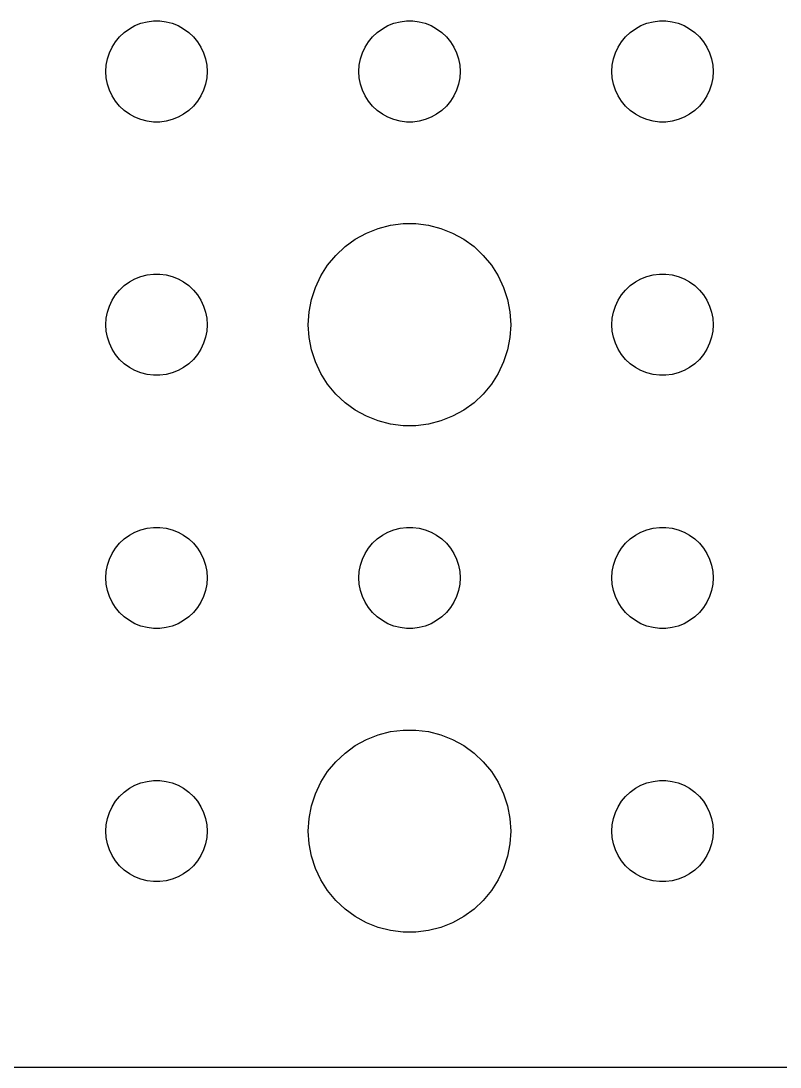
# Model space of a CAD drawing. Header units: metres. Extents: x -104 to 104, y -74 to 74.
# Drawn here: x -79.02 to -56.52, y -74.49 to -43.5 of the extents above; entities that cross this region are included whole.
import ezdxf

# ---------------------------------------------------------------- set-up
doc = ezdxf.new("R2010")
doc.units = ezdxf.units.M

msp = doc.modelspace()

# ---------------------------------------------------------------- linework, layer by layer
for p, q in [((-75.8037, -43.7335), (-75.6387, -43.6428)), ((-75.6387, -43.6428), (-75.4635, -43.5734)), ((-75.4635, -43.5734), (-75.2811, -43.5266)), ((-75.2811, -43.5266), (-75.0942, -43.503)), ((-75.0942, -43.503), (-74.9058, -43.503)), ((-74.9058, -43.503), (-74.7189, -43.5266)), ((-74.7189, -43.5266), (-74.5365, -43.5734)), ((-74.5365, -43.5734), (-74.3613, -43.6428)), ((-74.3613, -43.6428), (-74.1963, -43.7335)), ((-68.3037, -43.7335), (-68.1387, -43.6428)), ((-68.1387, -43.6428), (-67.9635, -43.5734)), ((-67.9635, -43.5734), (-67.7811, -43.5266)), ((-67.7811, -43.5266), (-67.5942, -43.503)), ((-67.5942, -43.503), (-67.4058, -43.503)), ((-67.4058, -43.503), (-67.2189, -43.5266)), ((-67.2189, -43.5266), (-67.0365, -43.5734)), ((-67.0365, -43.5734), (-66.8613, -43.6428)), ((-66.8613, -43.6428), (-66.6963, -43.7335)), ((-60.8037, -43.7335), (-60.6387, -43.6428)), ((-60.6387, -43.6428), (-60.4635, -43.5734)), ((-60.4635, -43.5734), (-60.2811, -43.5266)), ((-60.2811, -43.5266), (-60.0942, -43.503)), ((-60.0942, -43.503), (-59.9058, -43.503)), ((-59.9058, -43.503), (-59.7189, -43.5266)), ((-59.7189, -43.5266), (-59.5365, -43.5734)), ((-59.5365, -43.5734), (-59.3613, -43.6428)), ((-59.3613, -43.6428), (-59.1963, -43.7335)), ((-76.2135, -44.1183), (-76.0934, -43.9732)), ((-76.0934, -43.9732), (-75.9561, -43.8442)), ((-75.9561, -43.8442), (-75.8037, -43.7335)), ((-74.1963, -43.7335), (-74.0439, -43.8442)), ((-74.0439, -43.8442), (-73.9065, -43.9732)), ((-73.9065, -43.9732), (-73.7865, -44.1183)), ((-68.7135, -44.1183), (-68.5934, -43.9732)), ((-68.5934, -43.9732), (-68.4561, -43.8442)), ((-68.4561, -43.8442), (-68.3037, -43.7335)), ((-66.6963, -43.7335), (-66.5439, -43.8442)), ((-66.5439, -43.8442), (-66.4065, -43.9732)), ((-66.4065, -43.9732), (-66.2865, -44.1183)), ((-61.2135, -44.1183), (-61.0934, -43.9732)), ((-61.0934, -43.9732), (-60.9561, -43.8442)), ((-60.9561, -43.8442), (-60.8037, -43.7335)), ((-59.1963, -43.7335), (-59.0439, -43.8442)), ((-59.0439, -43.8442), (-58.9065, -43.9732)), ((-58.9065, -43.9732), (-58.7865, -44.1183)), ((-76.3947, -44.4478), (-76.3145, -44.2774)), ((-76.3145, -44.2774), (-76.2135, -44.1183)), ((-73.7865, -44.1183), (-73.6855, -44.2774)), ((-73.6855, -44.2774), (-73.6053, -44.4478)), ((-68.8947, -44.4478), (-68.8145, -44.2774)), ((-68.8145, -44.2774), (-68.7135, -44.1183)), ((-66.2865, -44.1183), (-66.1855, -44.2774)), ((-66.1855, -44.2774), (-66.1053, -44.4478)), ((-61.3947, -44.4478), (-61.3145, -44.2774)), ((-61.3145, -44.2774), (-61.2135, -44.1183)), ((-58.7865, -44.1183), (-58.6855, -44.2774)), ((-58.6855, -44.2774), (-58.6053, -44.4478)), ((-76.4529, -44.627), (-76.3947, -44.4478)), ((-73.6053, -44.4478), (-73.5471, -44.627)), ((-68.9529, -44.627), (-68.8947, -44.4478)), ((-66.1053, -44.4478), (-66.0471, -44.627)), ((-61.4529, -44.627), (-61.3947, -44.4478)), ((-58.6053, -44.4478), (-58.5471, -44.627)), ((-76.5, -45), (-76.4882, -44.812)), ((-76.4882, -44.812), (-76.4529, -44.627)), ((-73.5471, -44.627), (-73.5118, -44.812)), ((-73.5118, -44.812), (-73.5, -45)), ((-69, -45), (-68.9882, -44.812)), ((-68.9882, -44.812), (-68.9529, -44.627)), ((-66.0471, -44.627), (-66.0118, -44.812)), ((-66.0118, -44.812), (-66, -45)), ((-61.5, -45), (-61.4882, -44.812)), ((-61.4882, -44.812), (-61.4529, -44.627)), ((-58.5471, -44.627), (-58.5118, -44.812)), ((-58.5118, -44.812), (-58.5, -45)), ((-76.4882, -45.188), (-76.5, -45)), ((-76.4529, -45.373), (-76.4882, -45.188)), ((-73.5118, -45.188), (-73.5471, -45.373)), ((-73.5, -45), (-73.5118, -45.188)), ((-68.9882, -45.188), (-69, -45)), ((-68.9529, -45.373), (-68.9882, -45.188)), ((-66.0118, -45.188), (-66.0471, -45.373)), ((-66, -45), (-66.0118, -45.188)), ((-61.4882, -45.188), (-61.5, -45)), ((-61.4529, -45.373), (-61.4882, -45.188)), ((-58.5118, -45.188), (-58.5471, -45.373)), ((-58.5, -45), (-58.5118, -45.188)), ((-76.3947, -45.5522), (-76.4529, -45.373)), ((-73.5471, -45.373), (-73.6053, -45.5522)), ((-68.8947, -45.5522), (-68.9529, -45.373)), ((-66.0471, -45.373), (-66.1053, -45.5522)), ((-61.3947, -45.5522), (-61.4529, -45.373)), ((-58.5471, -45.373), (-58.6053, -45.5522)), ((-76.3145, -45.7226), (-76.3947, -45.5522)), ((-76.2135, -45.8817), (-76.3145, -45.7226)), ((-73.6855, -45.7226), (-73.7865, -45.8817)), ((-73.6053, -45.5522), (-73.6855, -45.7226)), ((-68.8145, -45.7226), (-68.8947, -45.5522)), ((-68.7135, -45.8817), (-68.8145, -45.7226)), ((-66.1855, -45.7226), (-66.2865, -45.8817)), ((-66.1053, -45.5522), (-66.1855, -45.7226)), ((-61.3145, -45.7226), (-61.3947, -45.5522)), ((-61.2135, -45.8817), (-61.3145, -45.7226)), ((-58.6855, -45.7226), (-58.7865, -45.8817)), ((-58.6053, -45.5522), (-58.6855, -45.7226)), ((-76.0934, -46.0268), (-76.2135, -45.8817)), ((-75.9561, -46.1558), (-76.0934, -46.0268)), ((-75.8037, -46.2665), (-75.9561, -46.1558)), ((-74.0439, -46.1558), (-74.1963, -46.2665)), ((-73.9065, -46.0268), (-74.0439, -46.1558)), ((-73.7865, -45.8817), (-73.9065, -46.0268)), ((-68.5934, -46.0268), (-68.7135, -45.8817)), ((-68.4561, -46.1558), (-68.5934, -46.0268)), ((-68.3037, -46.2665), (-68.4561, -46.1558)), ((-66.5439, -46.1558), (-66.6963, -46.2665)), ((-66.4065, -46.0268), (-66.5439, -46.1558)), ((-66.2865, -45.8817), (-66.4065, -46.0268)), ((-61.0934, -46.0268), (-61.2135, -45.8817)), ((-60.9561, -46.1558), (-61.0934, -46.0268)), ((-60.8037, -46.2665), (-60.9561, -46.1558)), ((-59.0439, -46.1558), (-59.1963, -46.2665)), ((-58.9065, -46.0268), (-59.0439, -46.1558)), ((-58.7865, -45.8817), (-58.9065, -46.0268)), ((-75.6387, -46.3572), (-75.8037, -46.2665)), ((-75.4635, -46.4266), (-75.6387, -46.3572)), ((-75.2811, -46.4734), (-75.4635, -46.4266)), ((-75.0942, -46.497), (-75.2811, -46.4734)), ((-74.7189, -46.4734), (-74.9058, -46.497)), ((-74.5365, -46.4266), (-74.7189, -46.4734)), ((-74.3613, -46.3572), (-74.5365, -46.4266)), ((-74.1963, -46.2665), (-74.3613, -46.3572)), ((-68.1387, -46.3572), (-68.3037, -46.2665)), ((-67.9635, -46.4266), (-68.1387, -46.3572)), ((-67.7811, -46.4734), (-67.9635, -46.4266)), ((-67.5942, -46.497), (-67.7811, -46.4734)), ((-67.2189, -46.4734), (-67.4058, -46.497)), ((-67.0365, -46.4266), (-67.2189, -46.4734)), ((-66.8613, -46.3572), (-67.0365, -46.4266)), ((-66.6963, -46.2665), (-66.8613, -46.3572)), ((-60.6387, -46.3572), (-60.8037, -46.2665)), ((-60.4635, -46.4266), (-60.6387, -46.3572)), ((-60.2811, -46.4734), (-60.4635, -46.4266)), ((-60.0942, -46.497), (-60.2811, -46.4734)), ((-59.7189, -46.4734), (-59.9058, -46.497)), ((-59.5365, -46.4266), (-59.7189, -46.4734)), ((-59.3613, -46.3572), (-59.5365, -46.4266)), ((-59.1963, -46.2665), (-59.3613, -46.3572)), ((-74.9058, -46.497), (-75.0942, -46.497)), ((-67.4058, -46.497), (-67.5942, -46.497)), ((-59.9058, -46.497), (-60.0942, -46.497)), ((-68.427, -49.6468), (-68.0621, -49.5531)), ((-68.0621, -49.5531), (-67.6884, -49.5059)), ((-67.6884, -49.5059), (-67.3116, -49.5059)), ((-67.3116, -49.5059), (-66.9379, -49.5531)), ((-66.9379, -49.5531), (-66.573, -49.6468)), ((-69.1075, -49.967), (-68.7773, -49.7855)), ((-68.7773, -49.7855), (-68.427, -49.6468)), ((-66.573, -49.6468), (-66.2227, -49.7855)), ((-66.2227, -49.7855), (-65.8925, -49.967)), ((-69.6869, -50.4464), (-69.4123, -50.1885)), ((-69.4123, -50.1885), (-69.1075, -49.967)), ((-65.8925, -49.967), (-65.5877, -50.1885)), ((-65.5877, -50.1885), (-65.3131, -50.4464)), ((-69.927, -50.7366), (-69.6869, -50.4464)), ((-65.3131, -50.4464), (-65.073, -50.7366)), ((-70.1289, -51.0547), (-69.927, -50.7366)), ((-65.073, -50.7366), (-64.8711, -51.0547)), ((-75.6387, -51.1428), (-75.4635, -51.0734)), ((-75.4635, -51.0734), (-75.2811, -51.0266)), ((-75.2811, -51.0266), (-75.0942, -51.003)), ((-75.0942, -51.003), (-74.9058, -51.003)), ((-74.9058, -51.003), (-74.7189, -51.0266)), ((-74.7189, -51.0266), (-74.5365, -51.0734)), ((-74.5365, -51.0734), (-74.3613, -51.1428)), ((-70.2893, -51.3956), (-70.1289, -51.0547)), ((-64.8711, -51.0547), (-64.7107, -51.3956)), ((-60.6387, -51.1428), (-60.4635, -51.0734)), ((-60.4635, -51.0734), (-60.2811, -51.0266)), ((-60.2811, -51.0266), (-60.0942, -51.003)), ((-60.0942, -51.003), (-59.9058, -51.003)), ((-59.9058, -51.003), (-59.7189, -51.0266)), ((-59.7189, -51.0266), (-59.5365, -51.0734)), ((-59.5365, -51.0734), (-59.3613, -51.1428)), ((-76.0934, -51.4732), (-75.9561, -51.3442)), ((-75.9561, -51.3442), (-75.8037, -51.2335)), ((-75.8037, -51.2335), (-75.6387, -51.1428)), ((-74.3613, -51.1428), (-74.1963, -51.2335)), ((-74.1963, -51.2335), (-74.0439, -51.3442)), ((-74.0439, -51.3442), (-73.9065, -51.4732)), ((-70.4057, -51.7539), (-70.2893, -51.3956)), ((-64.7107, -51.3956), (-64.5943, -51.7539)), ((-61.0934, -51.4732), (-60.9561, -51.3442)), ((-60.9561, -51.3442), (-60.8037, -51.2335)), ((-60.8037, -51.2335), (-60.6387, -51.1428)), ((-59.3613, -51.1428), (-59.1963, -51.2335)), ((-59.1963, -51.2335), (-59.0439, -51.3442)), ((-59.0439, -51.3442), (-58.9065, -51.4732)), ((-76.3145, -51.7774), (-76.2135, -51.6183)), ((-76.2135, -51.6183), (-76.0934, -51.4732)), ((-73.9065, -51.4732), (-73.7865, -51.6183)), ((-73.7865, -51.6183), (-73.6855, -51.7774)), ((-61.3145, -51.7774), (-61.2135, -51.6183)), ((-61.2135, -51.6183), (-61.0934, -51.4732)), ((-58.9065, -51.4732), (-58.7865, -51.6183)), ((-58.7865, -51.6183), (-58.6855, -51.7774)), ((-76.4529, -52.127), (-76.3947, -51.9478)), ((-76.3947, -51.9478), (-76.3145, -51.7774)), ((-73.6855, -51.7774), (-73.6053, -51.9478)), ((-73.6053, -51.9478), (-73.5471, -52.127)), ((-70.4763, -52.124), (-70.4057, -51.7539)), ((-64.5943, -51.7539), (-64.5237, -52.124)), ((-61.4529, -52.127), (-61.3947, -51.9478)), ((-61.3947, -51.9478), (-61.3145, -51.7774)), ((-58.6855, -51.7774), (-58.6053, -51.9478)), ((-58.6053, -51.9478), (-58.5471, -52.127)), ((-76.5, -52.5), (-76.4882, -52.312)), ((-76.4882, -52.312), (-76.4529, -52.127)), ((-73.5471, -52.127), (-73.5118, -52.312)), ((-73.5118, -52.312), (-73.5, -52.5)), ((-70.5, -52.5), (-70.4763, -52.124)), ((-64.5237, -52.124), (-64.5, -52.5)), ((-61.5, -52.5), (-61.4882, -52.312)), ((-61.4882, -52.312), (-61.4529, -52.127)), ((-58.5471, -52.127), (-58.5118, -52.312)), ((-58.5118, -52.312), (-58.5, -52.5)), ((-76.4882, -52.688), (-76.5, -52.5)), ((-73.5, -52.5), (-73.5118, -52.688)), ((-70.4763, -52.876), (-70.5, -52.5)), ((-64.5, -52.5), (-64.5237, -52.876)), ((-61.4882, -52.688), (-61.5, -52.5)), ((-58.5, -52.5), (-58.5118, -52.688)), ((-76.4529, -52.873), (-76.4882, -52.688)), ((-76.3947, -53.0522), (-76.4529, -52.873)), ((-73.5471, -52.873), (-73.6053, -53.0522)), ((-73.5118, -52.688), (-73.5471, -52.873)), ((-70.4057, -53.2461), (-70.4763, -52.876)), ((-64.5237, -52.876), (-64.5943, -53.2461)), ((-61.4529, -52.873), (-61.4882, -52.688)), ((-61.3947, -53.0522), (-61.4529, -52.873)), ((-58.5471, -52.873), (-58.6053, -53.0522)), ((-58.5118, -52.688), (-58.5471, -52.873)), ((-76.3145, -53.2226), (-76.3947, -53.0522)), ((-76.2135, -53.3817), (-76.3145, -53.2226)), ((-73.6855, -53.2226), (-73.7865, -53.3817)), ((-73.6053, -53.0522), (-73.6855, -53.2226)), ((-70.2893, -53.6044), (-70.4057, -53.2461)), ((-64.5943, -53.2461), (-64.7107, -53.6044)), ((-61.3145, -53.2226), (-61.3947, -53.0522)), ((-61.2135, -53.3817), (-61.3145, -53.2226)), ((-58.6855, -53.2226), (-58.7865, -53.3817)), ((-58.6053, -53.0522), (-58.6855, -53.2226)), ((-76.0934, -53.5268), (-76.2135, -53.3817)), ((-75.9561, -53.6558), (-76.0934, -53.5268)), ((-73.9065, -53.5268), (-74.0439, -53.6558)), ((-73.7865, -53.3817), (-73.9065, -53.5268)), ((-70.1289, -53.9453), (-70.2893, -53.6044)), ((-64.7107, -53.6044), (-64.8711, -53.9453)), ((-61.0934, -53.5268), (-61.2135, -53.3817)), ((-60.9561, -53.6558), (-61.0934, -53.5268)), ((-58.9065, -53.5268), (-59.0439, -53.6558)), ((-58.7865, -53.3817), (-58.9065, -53.5268)), ((-75.8037, -53.7665), (-75.9561, -53.6558)), ((-75.6387, -53.8572), (-75.8037, -53.7665)), ((-75.4635, -53.9266), (-75.6387, -53.8572)), ((-74.3613, -53.8572), (-74.5365, -53.9266)), ((-74.1963, -53.7665), (-74.3613, -53.8572)), ((-74.0439, -53.6558), (-74.1963, -53.7665)), ((-60.8037, -53.7665), (-60.9561, -53.6558)), ((-60.6387, -53.8572), (-60.8037, -53.7665)), ((-60.4635, -53.9266), (-60.6387, -53.8572)), ((-59.3613, -53.8572), (-59.5365, -53.9266)), ((-59.1963, -53.7665), (-59.3613, -53.8572)), ((-59.0439, -53.6558), (-59.1963, -53.7665)), ((-75.2811, -53.9734), (-75.4635, -53.9266)), ((-75.0942, -53.997), (-75.2811, -53.9734)), ((-74.9058, -53.997), (-75.0942, -53.997)), ((-74.7189, -53.9734), (-74.9058, -53.997)), ((-74.5365, -53.9266), (-74.7189, -53.9734)), ((-69.927, -54.2634), (-70.1289, -53.9453)), ((-64.8711, -53.9453), (-65.073, -54.2634)), ((-60.2811, -53.9734), (-60.4635, -53.9266)), ((-60.0942, -53.997), (-60.2811, -53.9734)), ((-59.9058, -53.997), (-60.0942, -53.997)), ((-59.7189, -53.9734), (-59.9058, -53.997)), ((-59.5365, -53.9266), (-59.7189, -53.9734)), ((-69.6869, -54.5536), (-69.927, -54.2634)), ((-65.073, -54.2634), (-65.3131, -54.5536)), ((-69.4123, -54.8115), (-69.6869, -54.5536)), ((-69.1075, -55.033), (-69.4123, -54.8115)), ((-65.5877, -54.8115), (-65.8925, -55.033)), ((-65.3131, -54.5536), (-65.5877, -54.8115)), ((-68.7773, -55.2145), (-69.1075, -55.033)), ((-65.8925, -55.033), (-66.2227, -55.2145)), ((-68.427, -55.3532), (-68.7773, -55.2145)), ((-68.0621, -55.4469), (-68.427, -55.3532)), ((-67.6884, -55.4941), (-68.0621, -55.4469)), ((-66.9379, -55.4469), (-67.3116, -55.4941)), ((-66.573, -55.3532), (-66.9379, -55.4469)), ((-66.2227, -55.2145), (-66.573, -55.3532)), ((-67.3116, -55.4941), (-67.6884, -55.4941)), ((-75.4635, -58.5734), (-75.2811, -58.5266)), ((-75.2811, -58.5266), (-75.0942, -58.503)), ((-75.0942, -58.503), (-74.9058, -58.503)), ((-74.9058, -58.503), (-74.7189, -58.5266)), ((-74.7189, -58.5266), (-74.5365, -58.5734)), ((-67.9635, -58.5734), (-67.7811, -58.5266)), ((-67.7811, -58.5266), (-67.5942, -58.503)), ((-67.5942, -58.503), (-67.4058, -58.503)), ((-67.4058, -58.503), (-67.2189, -58.5266)), ((-67.2189, -58.5266), (-67.0365, -58.5734)), ((-60.4635, -58.5734), (-60.2811, -58.5266)), ((-60.2811, -58.5266), (-60.0942, -58.503)), ((-60.0942, -58.503), (-59.9058, -58.503)), ((-59.9058, -58.503), (-59.7189, -58.5266)), ((-59.7189, -58.5266), (-59.5365, -58.5734)), ((-76.0934, -58.9732), (-75.9561, -58.8442)), ((-75.9561, -58.8442), (-75.8037, -58.7335)), ((-75.8037, -58.7335), (-75.6387, -58.6428)), ((-75.6387, -58.6428), (-75.4635, -58.5734)), ((-74.5365, -58.5734), (-74.3613, -58.6428)), ((-74.3613, -58.6428), (-74.1963, -58.7335)), ((-74.1963, -58.7335), (-74.0439, -58.8442)), ((-74.0439, -58.8442), (-73.9065, -58.9732)), ((-68.5934, -58.9732), (-68.4561, -58.8442)), ((-68.4561, -58.8442), (-68.3037, -58.7335)), ((-68.3037, -58.7335), (-68.1387, -58.6428)), ((-68.1387, -58.6428), (-67.9635, -58.5734)), ((-67.0365, -58.5734), (-66.8613, -58.6428)), ((-66.8613, -58.6428), (-66.6963, -58.7335)), ((-66.6963, -58.7335), (-66.5439, -58.8442)), ((-66.5439, -58.8442), (-66.4065, -58.9732)), ((-61.0934, -58.9732), (-60.9561, -58.8442)), ((-60.9561, -58.8442), (-60.8037, -58.7335)), ((-60.8037, -58.7335), (-60.6387, -58.6428)), ((-60.6387, -58.6428), (-60.4635, -58.5734)), ((-59.5365, -58.5734), (-59.3613, -58.6428)), ((-59.3613, -58.6428), (-59.1963, -58.7335)), ((-59.1963, -58.7335), (-59.0439, -58.8442)), ((-59.0439, -58.8442), (-58.9065, -58.9732)), ((-76.3145, -59.2774), (-76.2135, -59.1183)), ((-76.2135, -59.1183), (-76.0934, -58.9732)), ((-73.9065, -58.9732), (-73.7865, -59.1183)), ((-73.7865, -59.1183), (-73.6855, -59.2774)), ((-68.8145, -59.2774), (-68.7135, -59.1183)), ((-68.7135, -59.1183), (-68.5934, -58.9732)), ((-66.4065, -58.9732), (-66.2865, -59.1183)), ((-66.2865, -59.1183), (-66.1855, -59.2774)), ((-61.3145, -59.2774), (-61.2135, -59.1183)), ((-61.2135, -59.1183), (-61.0934, -58.9732)), ((-58.9065, -58.9732), (-58.7865, -59.1183)), ((-58.7865, -59.1183), (-58.6855, -59.2774)), ((-76.4529, -59.627), (-76.3947, -59.4478)), ((-76.3947, -59.4478), (-76.3145, -59.2774)), ((-73.6855, -59.2774), (-73.6053, -59.4478)), ((-73.6053, -59.4478), (-73.5471, -59.627)), ((-68.9529, -59.627), (-68.8947, -59.4478)), ((-68.8947, -59.4478), (-68.8145, -59.2774)), ((-66.1855, -59.2774), (-66.1053, -59.4478)), ((-66.1053, -59.4478), (-66.0471, -59.627)), ((-61.4529, -59.627), (-61.3947, -59.4478)), ((-61.3947, -59.4478), (-61.3145, -59.2774)), ((-58.6855, -59.2774), (-58.6053, -59.4478)), ((-58.6053, -59.4478), (-58.5471, -59.627)), ((-76.4882, -59.812), (-76.4529, -59.627)), ((-73.5471, -59.627), (-73.5118, -59.812)), ((-68.9882, -59.812), (-68.9529, -59.627)), ((-66.0471, -59.627), (-66.0118, -59.812)), ((-61.4882, -59.812), (-61.4529, -59.627)), ((-58.5471, -59.627), (-58.5118, -59.812)), ((-76.5, -60), (-76.4882, -59.812)), ((-76.4882, -60.188), (-76.5, -60)), ((-73.5118, -59.812), (-73.5, -60)), ((-73.5, -60), (-73.5118, -60.188)), ((-69, -60), (-68.9882, -59.812)), ((-68.9882, -60.188), (-69, -60)), ((-66.0118, -59.812), (-66, -60)), ((-66, -60), (-66.0118, -60.188)), ((-61.5, -60), (-61.4882, -59.812)), ((-61.4882, -60.188), (-61.5, -60)), ((-58.5118, -59.812), (-58.5, -60)), ((-58.5, -60), (-58.5118, -60.188)), ((-76.4529, -60.373), (-76.4882, -60.188)), ((-76.3947, -60.5522), (-76.4529, -60.373)), ((-73.5471, -60.373), (-73.6053, -60.5522)), ((-73.5118, -60.188), (-73.5471, -60.373)), ((-68.9529, -60.373), (-68.9882, -60.188)), ((-68.8947, -60.5522), (-68.9529, -60.373)), ((-66.0471, -60.373), (-66.1053, -60.5522)), ((-66.0118, -60.188), (-66.0471, -60.373)), ((-61.4529, -60.373), (-61.4882, -60.188)), ((-61.3947, -60.5522), (-61.4529, -60.373)), ((-58.5471, -60.373), (-58.6053, -60.5522)), ((-58.5118, -60.188), (-58.5471, -60.373)), ((-76.3145, -60.7226), (-76.3947, -60.5522)), ((-76.2135, -60.8817), (-76.3145, -60.7226)), ((-73.6855, -60.7226), (-73.7865, -60.8817)), ((-73.6053, -60.5522), (-73.6855, -60.7226)), ((-68.8145, -60.7226), (-68.8947, -60.5522)), ((-68.7135, -60.8817), (-68.8145, -60.7226)), ((-66.1855, -60.7226), (-66.2865, -60.8817)), ((-66.1053, -60.5522), (-66.1855, -60.7226)), ((-61.3145, -60.7226), (-61.3947, -60.5522)), ((-61.2135, -60.8817), (-61.3145, -60.7226)), ((-58.6855, -60.7226), (-58.7865, -60.8817)), ((-58.6053, -60.5522), (-58.6855, -60.7226)), ((-76.0934, -61.0268), (-76.2135, -60.8817)), ((-75.9561, -61.1558), (-76.0934, -61.0268)), ((-73.9065, -61.0268), (-74.0439, -61.1558)), ((-73.7865, -60.8817), (-73.9065, -61.0268)), ((-68.5934, -61.0268), (-68.7135, -60.8817)), ((-68.4561, -61.1558), (-68.5934, -61.0268)), ((-66.4065, -61.0268), (-66.5439, -61.1558)), ((-66.2865, -60.8817), (-66.4065, -61.0268)), ((-61.0934, -61.0268), (-61.2135, -60.8817)), ((-60.9561, -61.1558), (-61.0934, -61.0268)), ((-58.9065, -61.0268), (-59.0439, -61.1558)), ((-58.7865, -60.8817), (-58.9065, -61.0268)), ((-75.8037, -61.2665), (-75.9561, -61.1558)), ((-75.6387, -61.3572), (-75.8037, -61.2665)), ((-74.1963, -61.2665), (-74.3613, -61.3572)), ((-74.0439, -61.1558), (-74.1963, -61.2665)), ((-68.3037, -61.2665), (-68.4561, -61.1558)), ((-68.1387, -61.3572), (-68.3037, -61.2665)), ((-66.6963, -61.2665), (-66.8613, -61.3572)), ((-66.5439, -61.1558), (-66.6963, -61.2665)), ((-60.8037, -61.2665), (-60.9561, -61.1558)), ((-60.6387, -61.3572), (-60.8037, -61.2665)), ((-59.1963, -61.2665), (-59.3613, -61.3572)), ((-59.0439, -61.1558), (-59.1963, -61.2665)), ((-75.4635, -61.4266), (-75.6387, -61.3572)), ((-75.2811, -61.4734), (-75.4635, -61.4266)), ((-75.0942, -61.497), (-75.2811, -61.4734)), ((-74.9058, -61.497), (-75.0942, -61.497)), ((-74.7189, -61.4734), (-74.9058, -61.497)), ((-74.5365, -61.4266), (-74.7189, -61.4734)), ((-74.3613, -61.3572), (-74.5365, -61.4266)), ((-67.9635, -61.4266), (-68.1387, -61.3572)), ((-67.7811, -61.4734), (-67.9635, -61.4266)), ((-67.5942, -61.497), (-67.7811, -61.4734)), ((-67.4058, -61.497), (-67.5942, -61.497)), ((-67.2189, -61.4734), (-67.4058, -61.497)), ((-67.0365, -61.4266), (-67.2189, -61.4734)), ((-66.8613, -61.3572), (-67.0365, -61.4266)), ((-60.4635, -61.4266), (-60.6387, -61.3572)), ((-60.2811, -61.4734), (-60.4635, -61.4266)), ((-60.0942, -61.497), (-60.2811, -61.4734)), ((-59.9058, -61.497), (-60.0942, -61.497)), ((-59.7189, -61.4734), (-59.9058, -61.497)), ((-59.5365, -61.4266), (-59.7189, -61.4734)), ((-59.3613, -61.3572), (-59.5365, -61.4266)), ((-68.7773, -64.7855), (-68.427, -64.6468)), ((-68.427, -64.6468), (-68.0621, -64.5531)), ((-68.0621, -64.5531), (-67.6884, -64.5059)), ((-67.6884, -64.5059), (-67.3116, -64.5059)), ((-67.3116, -64.5059), (-66.9379, -64.5531)), ((-66.9379, -64.5531), (-66.573, -64.6468)), ((-66.573, -64.6468), (-66.2227, -64.7855)), ((-69.4123, -65.1885), (-69.1075, -64.967)), ((-69.1075, -64.967), (-68.7773, -64.7855)), ((-66.2227, -64.7855), (-65.8925, -64.967)), ((-65.8925, -64.967), (-65.5877, -65.1885)), ((-69.6869, -65.4464), (-69.4123, -65.1885)), ((-65.5877, -65.1885), (-65.3131, -65.4464)), ((-69.927, -65.7366), (-69.6869, -65.4464)), ((-65.3131, -65.4464), (-65.073, -65.7366)), ((-70.1289, -66.0547), (-69.927, -65.7366)), ((-65.073, -65.7366), (-64.8711, -66.0547)), ((-75.9561, -66.3442), (-75.8037, -66.2335)), ((-75.8037, -66.2335), (-75.6387, -66.1428)), ((-75.6387, -66.1428), (-75.4635, -66.0734)), ((-75.4635, -66.0734), (-75.2811, -66.0266)), ((-75.2811, -66.0266), (-75.0942, -66.003)), ((-75.0942, -66.003), (-74.9058, -66.003)), ((-74.9058, -66.003), (-74.7189, -66.0266)), ((-74.7189, -66.0266), (-74.5365, -66.0734)), ((-74.5365, -66.0734), (-74.3613, -66.1428)), ((-74.3613, -66.1428), (-74.1963, -66.2335)), ((-74.1963, -66.2335), (-74.0439, -66.3442)), ((-70.2893, -66.3956), (-70.1289, -66.0547)), ((-64.8711, -66.0547), (-64.7107, -66.3956)), ((-60.9561, -66.3442), (-60.8037, -66.2335)), ((-60.8037, -66.2335), (-60.6387, -66.1428)), ((-60.6387, -66.1428), (-60.4635, -66.0734)), ((-60.4635, -66.0734), (-60.2811, -66.0266)), ((-60.2811, -66.0266), (-60.0942, -66.003)), ((-60.0942, -66.003), (-59.9058, -66.003)), ((-59.9058, -66.003), (-59.7189, -66.0266)), ((-59.7189, -66.0266), (-59.5365, -66.0734)), ((-59.5365, -66.0734), (-59.3613, -66.1428)), ((-59.3613, -66.1428), (-59.1963, -66.2335)), ((-59.1963, -66.2335), (-59.0439, -66.3442)), ((-76.3145, -66.7774), (-76.2135, -66.6183)), ((-76.2135, -66.6183), (-76.0934, -66.4732)), ((-76.0934, -66.4732), (-75.9561, -66.3442)), ((-74.0439, -66.3442), (-73.9065, -66.4732)), ((-73.9065, -66.4732), (-73.7865, -66.6183)), ((-73.7865, -66.6183), (-73.6855, -66.7774)), ((-70.4057, -66.7539), (-70.2893, -66.3956)), ((-64.7107, -66.3956), (-64.5943, -66.7539)), ((-61.3145, -66.7774), (-61.2135, -66.6183)), ((-61.2135, -66.6183), (-61.0934, -66.4732)), ((-61.0934, -66.4732), (-60.9561, -66.3442)), ((-59.0439, -66.3442), (-58.9065, -66.4732)), ((-58.9065, -66.4732), (-58.7865, -66.6183)), ((-58.7865, -66.6183), (-58.6855, -66.7774)), ((-76.3947, -66.9478), (-76.3145, -66.7774)), ((-73.6855, -66.7774), (-73.6053, -66.9478)), ((-70.4763, -67.124), (-70.4057, -66.7539)), ((-64.5943, -66.7539), (-64.5237, -67.124)), ((-61.3947, -66.9478), (-61.3145, -66.7774)), ((-58.6855, -66.7774), (-58.6053, -66.9478)), ((-76.4882, -67.312), (-76.4529, -67.127)), ((-76.4529, -67.127), (-76.3947, -66.9478)), ((-73.6053, -66.9478), (-73.5471, -67.127)), ((-73.5471, -67.127), (-73.5118, -67.312)), ((-70.5, -67.5), (-70.4763, -67.124)), ((-64.5237, -67.124), (-64.5, -67.5)), ((-61.4882, -67.312), (-61.4529, -67.127)), ((-61.4529, -67.127), (-61.3947, -66.9478)), ((-58.6053, -66.9478), (-58.5471, -67.127)), ((-58.5471, -67.127), (-58.5118, -67.312)), ((-76.5, -67.5), (-76.4882, -67.312)), ((-76.4882, -67.688), (-76.5, -67.5)), ((-73.5118, -67.312), (-73.5, -67.5)), ((-73.5, -67.5), (-73.5118, -67.688)), ((-70.4763, -67.876), (-70.5, -67.5)), ((-64.5, -67.5), (-64.5237, -67.876)), ((-61.5, -67.5), (-61.4882, -67.312)), ((-61.4882, -67.688), (-61.5, -67.5)), ((-58.5118, -67.312), (-58.5, -67.5)), ((-58.5, -67.5), (-58.5118, -67.688)), ((-76.4529, -67.873), (-76.4882, -67.688)), ((-73.5118, -67.688), (-73.5471, -67.873)), ((-61.4529, -67.873), (-61.4882, -67.688)), ((-58.5118, -67.688), (-58.5471, -67.873)), ((-76.3947, -68.0522), (-76.4529, -67.873)), ((-76.3145, -68.2226), (-76.3947, -68.0522)), ((-73.6053, -68.0522), (-73.6855, -68.2226)), ((-73.5471, -67.873), (-73.6053, -68.0522)), ((-70.4057, -68.2461), (-70.4763, -67.876)), ((-64.5237, -67.876), (-64.5943, -68.2461)), ((-61.3947, -68.0522), (-61.4529, -67.873)), ((-61.3145, -68.2226), (-61.3947, -68.0522)), ((-58.6053, -68.0522), (-58.6855, -68.2226)), ((-58.5471, -67.873), (-58.6053, -68.0522)), ((-76.2135, -68.3817), (-76.3145, -68.2226)), ((-76.0934, -68.5268), (-76.2135, -68.3817)), ((-73.7865, -68.3817), (-73.9065, -68.5268)), ((-73.6855, -68.2226), (-73.7865, -68.3817)), ((-70.2893, -68.6044), (-70.4057, -68.2461)), ((-64.5943, -68.2461), (-64.7107, -68.6044)), ((-61.2135, -68.3817), (-61.3145, -68.2226)), ((-61.0934, -68.5268), (-61.2135, -68.3817)), ((-58.7865, -68.3817), (-58.9065, -68.5268)), ((-58.6855, -68.2226), (-58.7865, -68.3817)), ((-75.9561, -68.6558), (-76.0934, -68.5268)), ((-75.8037, -68.7665), (-75.9561, -68.6558)), ((-75.6387, -68.8572), (-75.8037, -68.7665)), ((-74.1963, -68.7665), (-74.3613, -68.8572)), ((-74.0439, -68.6558), (-74.1963, -68.7665)), ((-73.9065, -68.5268), (-74.0439, -68.6558)), ((-70.1289, -68.9453), (-70.2893, -68.6044)), ((-64.7107, -68.6044), (-64.8711, -68.9453)), ((-60.9561, -68.6558), (-61.0934, -68.5268)), ((-60.8037, -68.7665), (-60.9561, -68.6558)), ((-60.6387, -68.8572), (-60.8037, -68.7665)), ((-59.1963, -68.7665), (-59.3613, -68.8572)), ((-59.0439, -68.6558), (-59.1963, -68.7665)), ((-58.9065, -68.5268), (-59.0439, -68.6558)), ((-75.4635, -68.9266), (-75.6387, -68.8572)), ((-75.2811, -68.9734), (-75.4635, -68.9266)), ((-75.0942, -68.997), (-75.2811, -68.9734)), ((-74.9058, -68.997), (-75.0942, -68.997)), ((-74.7189, -68.9734), (-74.9058, -68.997)), ((-74.5365, -68.9266), (-74.7189, -68.9734)), ((-74.3613, -68.8572), (-74.5365, -68.9266)), ((-69.927, -69.2634), (-70.1289, -68.9453)), ((-64.8711, -68.9453), (-65.073, -69.2634)), ((-60.4635, -68.9266), (-60.6387, -68.8572)), ((-60.2811, -68.9734), (-60.4635, -68.9266)), ((-60.0942, -68.997), (-60.2811, -68.9734)), ((-59.9058, -68.997), (-60.0942, -68.997)), ((-59.7189, -68.9734), (-59.9058, -68.997)), ((-59.5365, -68.9266), (-59.7189, -68.9734)), ((-59.3613, -68.8572), (-59.5365, -68.9266)), ((-69.6869, -69.5536), (-69.927, -69.2634)), ((-65.073, -69.2634), (-65.3131, -69.5536)), ((-69.4123, -69.8115), (-69.6869, -69.5536)), ((-65.3131, -69.5536), (-65.5877, -69.8115)), ((-69.1075, -70.033), (-69.4123, -69.8115)), ((-65.5877, -69.8115), (-65.8925, -70.033)), ((-68.7773, -70.2145), (-69.1075, -70.033)), ((-68.427, -70.3532), (-68.7773, -70.2145)), ((-66.2227, -70.2145), (-66.573, -70.3532)), ((-65.8925, -70.033), (-66.2227, -70.2145)), ((-68.0621, -70.4469), (-68.427, -70.3532)), ((-67.6884, -70.4941), (-68.0621, -70.4469)), ((-67.3116, -70.4941), (-67.6884, -70.4941)), ((-66.9379, -70.4469), (-67.3116, -70.4941)), ((-66.573, -70.3532), (-66.9379, -70.4469)), ((-99.8139, -74.4901), (99.8139, -74.4901))]:
    msp.add_line(p, q)

doc.saveas('drawing.dxf')
